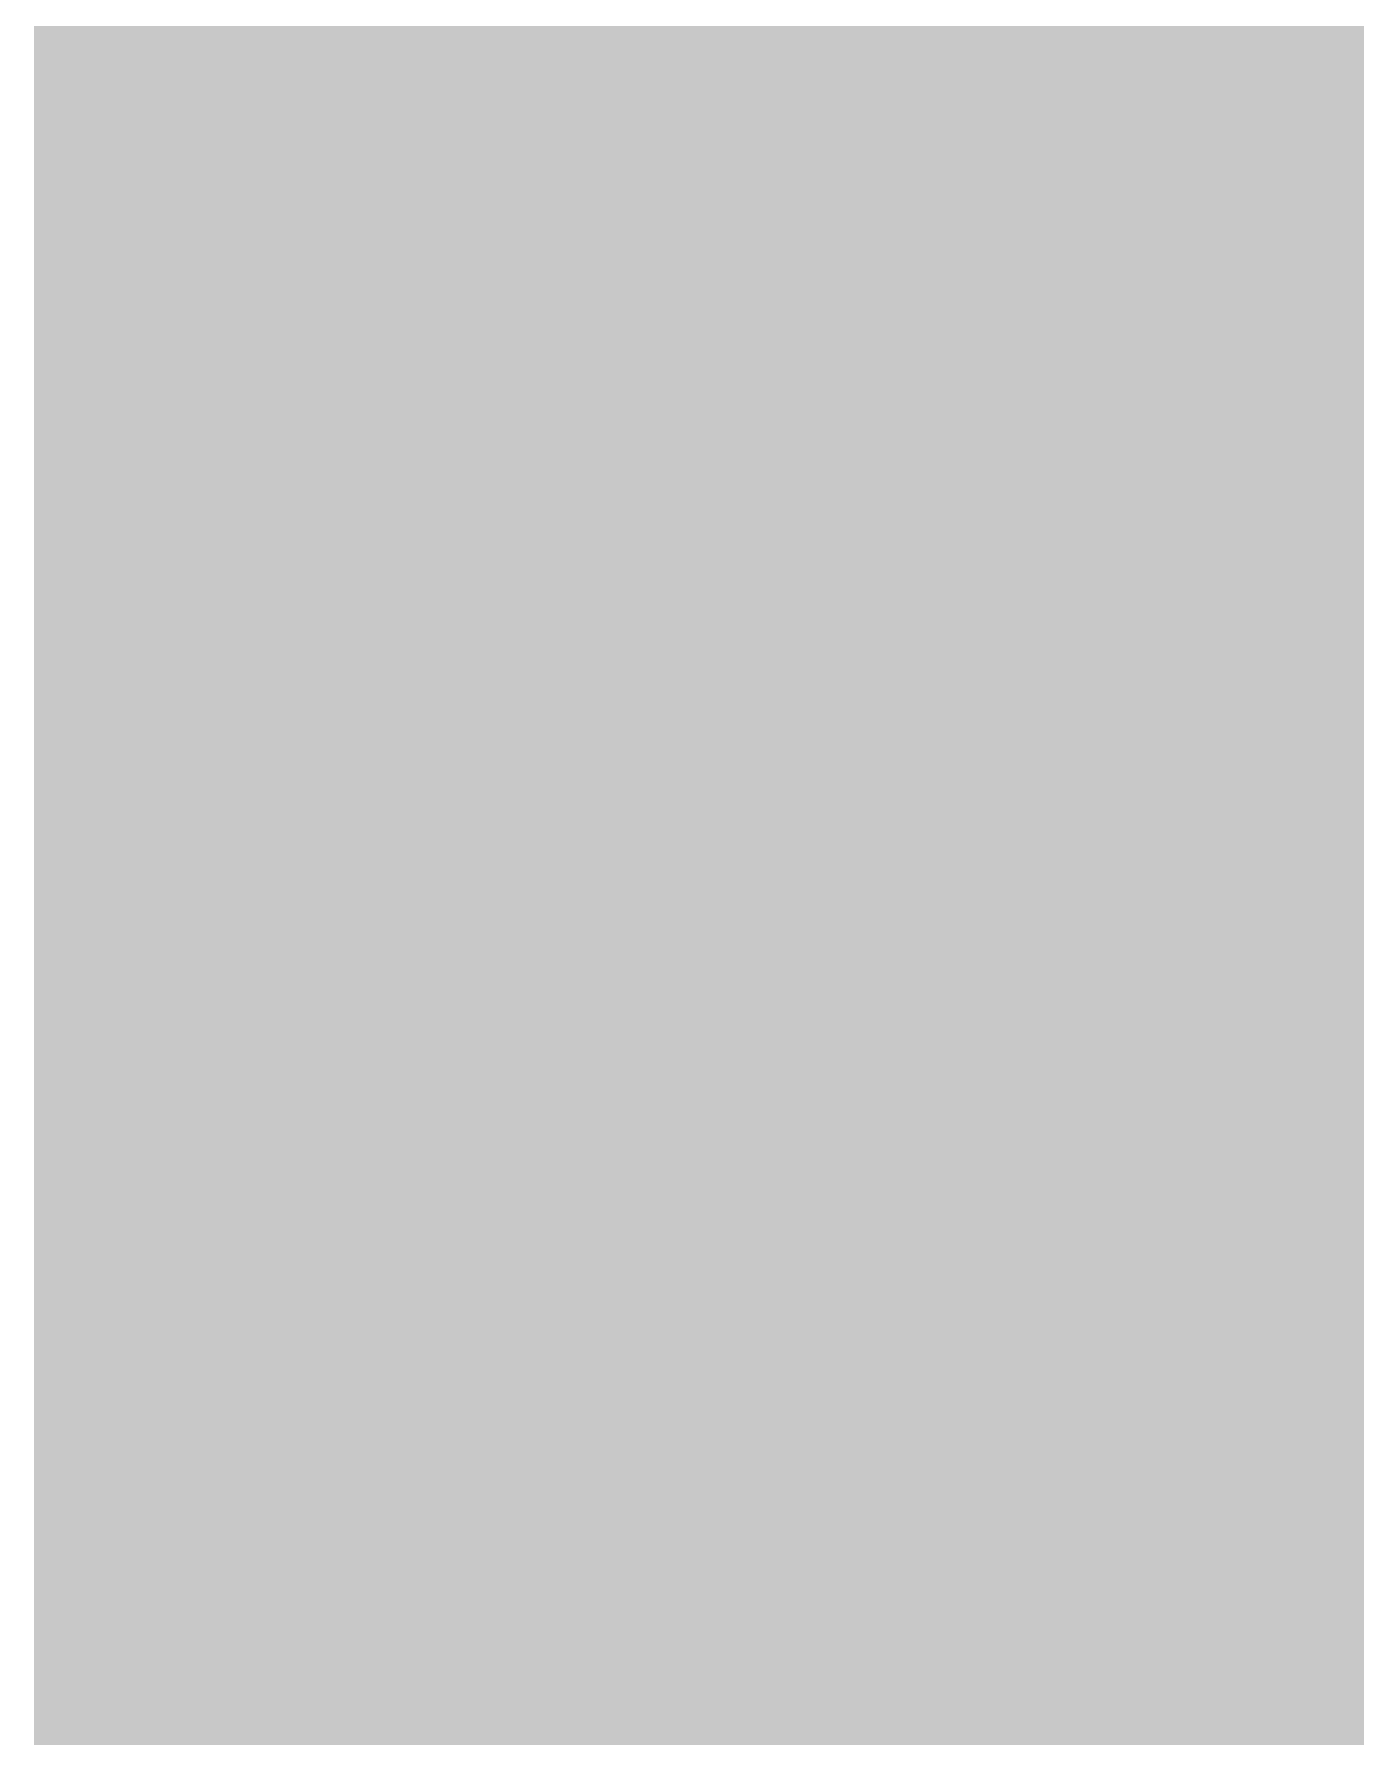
# Model space of a CAD drawing. Extents: x -0.1 to 65.1, y -1.2 to 30.1.
# Drawn here: x 28.1199 to 28.4126, y 6.0084 to 6.3856 of the extents above; entities that cross this region are included whole.
import ezdxf

# ---------------------------------------------------------------- set-up
doc = ezdxf.new("R2010")
doc.units = 0
doc.header["$MEASUREMENT"] = 0
doc.layers.get('0').update_dxf_attribs({"linetype": 'CONTINUOUS'})
doc.layers.add('2D_LINE_126', color=7, linetype='CONTINUOUS')

# ---------------------------------------------------------------- blocks, each defined once
blk = doc.blocks.new('SMOOTH_0$0254')
at = {"const_width": 0.0127}
blk.add_lwpolyline([(-0.00635, 0, 1), (0.00635, 0, 1)], format="xyb", close=True, dxfattribs=at)
blk = doc.blocks.new('DRAWING_63')
at = {"layer": '2D_LINE_126', "const_width": 0.0254}
for points in [[(-2.16027, -1.09728), (-2.16027, -1.10871), (-2.16027, -1.12014), (-2.16027, -1.13157), (-2.16027, -1.143), (-2.16027, -1.15443), (-2.16027, -1.16586), (-2.16027, -1.17729), (-2.16027, -1.18872), (-2.16027, -1.20015), (-2.16027, -1.21158), (-2.16027, -1.22301), (-2.16027, -1.23444), (-2.16027, -1.24587), (-2.16027, -1.2573), (-2.16027, -1.26873), (-2.16027, -1.28016), (-2.16027, -1.29159), (-2.16027, -1.30302), (-2.16027, -1.31445), (-2.16027, -1.32588), (-2.16027, -1.33731), (-2.16027, -1.34874), (-2.16027, -1.36017), (-2.16027, -1.3716), (-2.16027, -1.38303), (-2.16027, -1.39446), (-2.16027, -1.40589), (-2.16027, -1.41732), (-2.16027, -1.42875), (-2.16027, -1.44018), (-2.16027, -1.45161), (-2.16027, -1.46304), (-2.16027, -1.47447), (-2.16027, -1.4859), (-2.16027, -1.49733), (-2.16027, -1.50876)], [(-2.04597, -1.09728), (-2.04597, -1.10871), (-2.04597, -1.12014), (-2.04597, -1.13157), (-2.04597, -1.143), (-2.04597, -1.15443), (-2.04597, -1.16586), (-2.04597, -1.17729), (-2.04597, -1.18872), (-2.04597, -1.20015), (-2.04597, -1.21158), (-2.04597, -1.22301), (-2.04597, -1.23444), (-2.04597, -1.24587), (-2.04597, -1.2573), (-2.04597, -1.26873), (-2.04597, -1.28016), (-2.04597, -1.29159), (-2.04597, -1.30302), (-2.04597, -1.31445), (-2.04597, -1.32588), (-2.04597, -1.33731), (-2.04597, -1.34874), (-2.04597, -1.36017), (-2.04597, -1.3716), (-2.04597, -1.38303), (-2.04597, -1.39446), (-2.04597, -1.40589), (-2.04597, -1.41732), (-2.04597, -1.42875), (-2.04597, -1.44018), (-2.04597, -1.45161), (-2.04597, -1.46304), (-2.04597, -1.47447), (-2.04597, -1.4859), (-2.04597, -1.49733), (-2.04597, -1.50876)], [(-2.21742, -1.10871), (-2.20599, -1.10871), (-2.19456, -1.10871), (-2.19456, -1.09728)], [(-2.21742, -1.12014), (-2.20599, -1.12014), (-2.19456, -1.12014), (-2.19456, -1.10871), (-2.18313, -1.10871), (-2.1717, -1.10871), (-2.1717, -1.09728)], [(-2.21742, -1.13157), (-2.20599, -1.13157), (-2.19456, -1.13157), (-2.19456, -1.12014), (-2.18313, -1.12014), (-2.1717, -1.12014), (-2.1717, -1.10871), (-2.16027, -1.10871), (-2.14884, -1.10871), (-2.13741, -1.10871), (-2.12598, -1.10871), (-2.11455, -1.10871), (-2.10312, -1.10871), (-2.09169, -1.10871), (-2.08026, -1.10871), (-2.06883, -1.10871), (-2.0574, -1.10871), (-2.04597, -1.10871), (-2.03454, -1.10871), (-2.02311, -1.10871), (-2.02311, -1.09728)], [(-2.21742, -1.143), (-2.20599, -1.143), (-2.19456, -1.143), (-2.19456, -1.13157), (-2.18313, -1.13157), (-2.1717, -1.13157), (-2.1717, -1.12014), (-2.16027, -1.12014), (-2.14884, -1.12014), (-2.13741, -1.12014), (-2.12598, -1.12014), (-2.11455, -1.12014), (-2.10312, -1.12014), (-2.09169, -1.12014), (-2.08026, -1.12014), (-2.06883, -1.12014), (-2.0574, -1.12014), (-2.04597, -1.12014), (-2.03454, -1.12014), (-2.02311, -1.12014), (-2.02311, -1.10871), (-2.01168, -1.10871), (-2.01168, -1.09728)], [(-2.21742, -1.15443), (-2.20599, -1.15443), (-2.19456, -1.15443), (-2.19456, -1.143), (-2.18313, -1.143), (-2.1717, -1.143), (-2.1717, -1.13157), (-2.16027, -1.13157), (-2.14884, -1.13157), (-2.13741, -1.13157), (-2.12598, -1.13157), (-2.11455, -1.13157), (-2.10312, -1.13157), (-2.09169, -1.13157), (-2.08026, -1.13157), (-2.06883, -1.13157), (-2.0574, -1.13157), (-2.04597, -1.13157), (-2.03454, -1.13157), (-2.02311, -1.13157), (-2.02311, -1.12014), (-2.01168, -1.12014), (-2.01168, -1.10871), (-2.00025, -1.10871), (-1.98882, -1.10871), (-1.98882, -1.09728)], [(-2.21742, -1.16586), (-2.20599, -1.16586), (-2.19456, -1.16586), (-2.19456, -1.15443), (-2.18313, -1.15443), (-2.1717, -1.15443), (-2.1717, -1.143), (-2.16027, -1.143), (-2.14884, -1.143), (-2.13741, -1.143), (-2.12598, -1.143), (-2.11455, -1.143), (-2.10312, -1.143), (-2.09169, -1.143), (-2.08026, -1.143), (-2.06883, -1.143), (-2.0574, -1.143), (-2.04597, -1.143), (-2.03454, -1.143), (-2.02311, -1.143), (-2.02311, -1.13157), (-2.01168, -1.13157), (-2.01168, -1.12014), (-2.00025, -1.12014), (-1.98882, -1.12014), (-1.98882, -1.10871), (-1.97739, -1.10871), (-1.96596, -1.10871), (-1.96596, -1.09728)], [(-2.21742, -1.17729), (-2.20599, -1.17729), (-2.19456, -1.17729), (-2.19456, -1.16586), (-2.18313, -1.16586), (-2.1717, -1.16586), (-2.1717, -1.15443), (-2.16027, -1.15443), (-2.14884, -1.15443), (-2.13741, -1.15443), (-2.12598, -1.15443), (-2.11455, -1.15443), (-2.10312, -1.15443), (-2.09169, -1.15443), (-2.08026, -1.15443), (-2.06883, -1.15443), (-2.0574, -1.15443), (-2.04597, -1.15443), (-2.03454, -1.15443), (-2.02311, -1.15443), (-2.02311, -1.143), (-2.01168, -1.143), (-2.01168, -1.13157), (-2.00025, -1.13157), (-1.98882, -1.13157), (-1.98882, -1.12014), (-1.97739, -1.12014), (-1.96596, -1.12014), (-1.96596, -1.10871), (-1.95453, -1.10871), (-1.9431, -1.10871), (-1.93167, -1.10871), (-1.93167, -1.09728)], [(-2.21742, -1.20015), (-2.20599, -1.20015), (-2.19456, -1.20015), (-2.19456, -1.18872), (-2.18313, -1.18872), (-2.1717, -1.18872), (-2.1717, -1.17729), (-2.16027, -1.17729), (-2.14884, -1.17729), (-2.13741, -1.17729), (-2.12598, -1.17729), (-2.11455, -1.17729), (-2.10312, -1.17729), (-2.09169, -1.17729), (-2.08026, -1.17729), (-2.06883, -1.17729), (-2.0574, -1.17729), (-2.04597, -1.17729), (-2.03454, -1.17729), (-2.02311, -1.17729), (-2.02311, -1.16586), (-2.01168, -1.16586), (-2.01168, -1.15443), (-2.00025, -1.15443), (-1.98882, -1.15443), (-1.98882, -1.143), (-1.97739, -1.143), (-1.96596, -1.143), (-1.96596, -1.13157), (-1.95453, -1.13157), (-1.9431, -1.13157), (-1.93167, -1.13157), (-1.93167, -1.12014), (-1.92024, -1.12014)], [(-2.21742, -1.23444), (-2.20599, -1.23444), (-2.19456, -1.23444), (-2.19456, -1.22301), (-2.18313, -1.22301), (-2.1717, -1.22301), (-2.1717, -1.21158), (-2.16027, -1.21158), (-2.14884, -1.21158), (-2.13741, -1.21158), (-2.12598, -1.21158), (-2.11455, -1.21158), (-2.10312, -1.21158), (-2.09169, -1.21158), (-2.08026, -1.21158), (-2.06883, -1.21158), (-2.0574, -1.21158), (-2.04597, -1.21158), (-2.03454, -1.21158), (-2.02311, -1.21158), (-2.02311, -1.20015), (-2.01168, -1.20015), (-2.01168, -1.18872), (-2.00025, -1.18872), (-1.98882, -1.18872), (-1.98882, -1.17729), (-1.97739, -1.17729), (-1.96596, -1.17729), (-1.96596, -1.16586), (-1.95453, -1.16586), (-1.9431, -1.16586), (-1.93167, -1.16586), (-1.93167, -1.15443), (-1.92024, -1.15443)], [(-2.14884, -1.50876), (-2.14884, -1.49733), (-2.14884, -1.4859), (-2.14884, -1.47447), (-2.14884, -1.46304), (-2.14884, -1.45161), (-2.14884, -1.44018), (-2.14884, -1.42875), (-2.14884, -1.41732), (-2.14884, -1.40589), (-2.14884, -1.39446), (-2.14884, -1.38303), (-2.14884, -1.3716), (-2.14884, -1.36017), (-2.14884, -1.34874), (-2.14884, -1.33731), (-2.14884, -1.32588), (-2.14884, -1.31445), (-2.14884, -1.30302), (-2.14884, -1.29159), (-2.14884, -1.28016), (-2.14884, -1.26873), (-2.14884, -1.2573), (-2.14884, -1.24587), (-2.14884, -1.23444), (-2.14884, -1.22301), (-2.14884, -1.21158), (-2.14884, -1.20015), (-2.14884, -1.18872), (-2.14884, -1.17729), (-2.14884, -1.16586), (-2.14884, -1.15443), (-2.14884, -1.143), (-2.14884, -1.13157), (-2.14884, -1.12014), (-2.14884, -1.10871), (-2.14884, -1.09728)], [(-2.12598, -1.09728), (-2.12598, -1.10871), (-2.12598, -1.12014), (-2.12598, -1.13157), (-2.12598, -1.143), (-2.12598, -1.15443), (-2.12598, -1.16586), (-2.12598, -1.17729), (-2.12598, -1.18872), (-2.12598, -1.20015), (-2.12598, -1.21158), (-2.12598, -1.22301), (-2.12598, -1.23444), (-2.12598, -1.24587), (-2.12598, -1.2573), (-2.12598, -1.26873), (-2.12598, -1.28016), (-2.12598, -1.29159), (-2.12598, -1.30302), (-2.12598, -1.31445), (-2.12598, -1.32588), (-2.12598, -1.33731), (-2.12598, -1.34874), (-2.12598, -1.36017), (-2.12598, -1.3716), (-2.12598, -1.38303), (-2.12598, -1.39446), (-2.12598, -1.40589), (-2.12598, -1.41732), (-2.12598, -1.42875), (-2.12598, -1.44018), (-2.12598, -1.45161), (-2.12598, -1.46304), (-2.12598, -1.47447), (-2.12598, -1.4859), (-2.12598, -1.49733), (-2.12598, -1.50876)], [(-2.13741, -1.50876), (-2.13741, -1.49733), (-2.13741, -1.4859), (-2.13741, -1.47447), (-2.13741, -1.46304), (-2.13741, -1.45161), (-2.13741, -1.44018), (-2.13741, -1.42875), (-2.13741, -1.41732), (-2.13741, -1.40589), (-2.13741, -1.39446), (-2.13741, -1.38303), (-2.13741, -1.3716), (-2.13741, -1.36017), (-2.13741, -1.34874), (-2.13741, -1.33731), (-2.13741, -1.32588), (-2.13741, -1.31445), (-2.13741, -1.30302), (-2.13741, -1.29159), (-2.13741, -1.28016), (-2.13741, -1.26873), (-2.13741, -1.2573), (-2.13741, -1.24587), (-2.13741, -1.23444), (-2.13741, -1.22301), (-2.13741, -1.21158), (-2.13741, -1.20015), (-2.13741, -1.18872), (-2.13741, -1.17729), (-2.13741, -1.16586), (-2.13741, -1.15443), (-2.13741, -1.143), (-2.13741, -1.13157), (-2.13741, -1.12014), (-2.13741, -1.10871), (-2.13741, -1.09728)], [(-1.95453, -1.50876), (-1.95453, -1.49733), (-1.95453, -1.4859), (-1.95453, -1.47447), (-1.95453, -1.46304), (-1.95453, -1.45161), (-1.95453, -1.44018), (-1.95453, -1.42875), (-1.95453, -1.41732), (-1.95453, -1.40589), (-1.95453, -1.39446), (-1.95453, -1.38303), (-1.95453, -1.3716), (-1.95453, -1.36017), (-1.95453, -1.34874), (-1.95453, -1.33731), (-1.95453, -1.32588), (-1.95453, -1.31445), (-1.95453, -1.30302), (-1.95453, -1.29159), (-1.95453, -1.28016), (-1.95453, -1.26873), (-1.95453, -1.2573), (-1.95453, -1.24587), (-1.95453, -1.23444), (-1.95453, -1.22301), (-1.95453, -1.21158), (-1.95453, -1.20015), (-1.95453, -1.18872), (-1.95453, -1.17729), (-1.95453, -1.16586), (-1.95453, -1.15443), (-1.95453, -1.143), (-1.95453, -1.13157), (-1.95453, -1.12014), (-1.95453, -1.10871), (-1.95453, -1.09728)], [(-1.9431, -1.50876), (-1.9431, -1.49733), (-1.9431, -1.4859), (-1.9431, -1.47447), (-1.9431, -1.46304), (-1.9431, -1.45161), (-1.9431, -1.44018), (-1.9431, -1.42875), (-1.9431, -1.41732), (-1.9431, -1.40589), (-1.9431, -1.39446), (-1.9431, -1.38303), (-1.9431, -1.3716), (-1.9431, -1.36017), (-1.9431, -1.34874), (-1.9431, -1.33731), (-1.9431, -1.32588), (-1.9431, -1.31445), (-1.9431, -1.30302), (-1.9431, -1.29159), (-1.9431, -1.28016), (-1.9431, -1.26873), (-1.9431, -1.2573), (-1.9431, -1.24587), (-1.9431, -1.23444), (-1.9431, -1.22301), (-1.9431, -1.21158), (-1.9431, -1.20015), (-1.9431, -1.18872), (-1.9431, -1.17729), (-1.9431, -1.16586), (-1.9431, -1.15443), (-1.9431, -1.143), (-1.9431, -1.13157), (-1.9431, -1.12014), (-1.9431, -1.10871), (-1.9431, -1.09728)], [(-2.10312, -1.09728), (-2.10312, -1.10871), (-2.10312, -1.12014), (-2.10312, -1.13157), (-2.10312, -1.143), (-2.10312, -1.15443), (-2.10312, -1.16586), (-2.10312, -1.17729), (-2.10312, -1.18872), (-2.10312, -1.20015), (-2.10312, -1.21158), (-2.10312, -1.22301), (-2.10312, -1.23444), (-2.10312, -1.24587), (-2.10312, -1.2573), (-2.10312, -1.26873), (-2.10312, -1.28016), (-2.10312, -1.29159), (-2.10312, -1.30302), (-2.10312, -1.31445), (-2.10312, -1.32588), (-2.10312, -1.33731), (-2.10312, -1.34874), (-2.10312, -1.36017), (-2.10312, -1.3716), (-2.10312, -1.38303), (-2.10312, -1.39446), (-2.10312, -1.40589), (-2.10312, -1.41732), (-2.10312, -1.42875), (-2.10312, -1.44018), (-2.10312, -1.45161), (-2.10312, -1.46304), (-2.10312, -1.47447), (-2.10312, -1.4859), (-2.10312, -1.49733), (-2.10312, -1.50876)], [(-2.11455, -1.50876), (-2.11455, -1.49733), (-2.11455, -1.4859), (-2.11455, -1.47447), (-2.11455, -1.46304), (-2.11455, -1.45161), (-2.11455, -1.44018), (-2.11455, -1.42875), (-2.11455, -1.41732), (-2.11455, -1.40589), (-2.11455, -1.39446), (-2.11455, -1.38303), (-2.11455, -1.3716), (-2.11455, -1.36017), (-2.11455, -1.34874), (-2.11455, -1.33731), (-2.11455, -1.32588), (-2.11455, -1.31445), (-2.11455, -1.30302), (-2.11455, -1.29159), (-2.11455, -1.28016), (-2.11455, -1.26873), (-2.11455, -1.2573), (-2.11455, -1.24587), (-2.11455, -1.23444), (-2.11455, -1.22301), (-2.11455, -1.21158), (-2.11455, -1.20015), (-2.11455, -1.18872), (-2.11455, -1.17729), (-2.11455, -1.16586), (-2.11455, -1.15443), (-2.11455, -1.143), (-2.11455, -1.13157), (-2.11455, -1.12014), (-2.11455, -1.10871), (-2.11455, -1.09728)], [(-1.97739, -1.50876), (-1.97739, -1.49733), (-1.97739, -1.4859), (-1.97739, -1.47447), (-1.97739, -1.46304), (-1.97739, -1.45161), (-1.97739, -1.44018), (-1.97739, -1.42875), (-1.97739, -1.41732), (-1.97739, -1.40589), (-1.97739, -1.39446), (-1.97739, -1.38303), (-1.97739, -1.3716), (-1.97739, -1.36017), (-1.97739, -1.34874), (-1.97739, -1.33731), (-1.97739, -1.32588), (-1.97739, -1.31445), (-1.97739, -1.30302), (-1.97739, -1.29159), (-1.97739, -1.28016), (-1.97739, -1.26873), (-1.97739, -1.2573), (-1.97739, -1.24587), (-1.97739, -1.23444), (-1.97739, -1.22301), (-1.97739, -1.21158), (-1.97739, -1.20015), (-1.97739, -1.18872), (-1.97739, -1.17729), (-1.97739, -1.16586), (-1.97739, -1.15443), (-1.97739, -1.143), (-1.97739, -1.13157), (-1.97739, -1.12014), (-1.97739, -1.10871), (-1.97739, -1.09728)], [(-2.00025, -1.50876), (-2.00025, -1.49733), (-2.00025, -1.4859), (-2.00025, -1.47447), (-2.00025, -1.46304), (-2.00025, -1.45161), (-2.00025, -1.44018), (-2.00025, -1.42875), (-2.00025, -1.41732), (-2.00025, -1.40589), (-2.00025, -1.39446), (-2.00025, -1.38303), (-2.00025, -1.3716), (-2.00025, -1.36017), (-2.00025, -1.34874), (-2.00025, -1.33731), (-2.00025, -1.32588), (-2.00025, -1.31445), (-2.00025, -1.30302), (-2.00025, -1.29159), (-2.00025, -1.28016), (-2.00025, -1.26873), (-2.00025, -1.2573), (-2.00025, -1.24587), (-2.00025, -1.23444), (-2.00025, -1.22301), (-2.00025, -1.21158), (-2.00025, -1.20015), (-2.00025, -1.18872), (-2.00025, -1.17729), (-2.00025, -1.16586), (-2.00025, -1.15443), (-2.00025, -1.143), (-2.00025, -1.13157), (-2.00025, -1.12014), (-2.00025, -1.10871), (-2.00025, -1.09728)], [(-2.09169, -1.50876), (-2.09169, -1.49733), (-2.09169, -1.4859), (-2.09169, -1.47447), (-2.09169, -1.46304), (-2.09169, -1.45161), (-2.09169, -1.44018), (-2.09169, -1.42875), (-2.09169, -1.41732), (-2.09169, -1.40589), (-2.09169, -1.39446), (-2.09169, -1.38303), (-2.09169, -1.3716), (-2.09169, -1.36017), (-2.09169, -1.34874), (-2.09169, -1.33731), (-2.09169, -1.32588), (-2.09169, -1.31445), (-2.09169, -1.30302), (-2.09169, -1.29159), (-2.09169, -1.28016), (-2.09169, -1.26873), (-2.09169, -1.2573), (-2.09169, -1.24587), (-2.09169, -1.23444), (-2.09169, -1.22301), (-2.09169, -1.21158), (-2.09169, -1.20015), (-2.09169, -1.18872), (-2.09169, -1.17729), (-2.09169, -1.16586), (-2.09169, -1.15443), (-2.09169, -1.143), (-2.09169, -1.13157), (-2.09169, -1.12014), (-2.09169, -1.10871), (-2.09169, -1.09728)], [(-2.08026, -1.50876), (-2.08026, -1.49733), (-2.08026, -1.4859), (-2.08026, -1.47447), (-2.08026, -1.46304), (-2.08026, -1.45161), (-2.08026, -1.44018), (-2.08026, -1.42875), (-2.08026, -1.41732), (-2.08026, -1.40589), (-2.08026, -1.39446), (-2.08026, -1.38303), (-2.08026, -1.3716), (-2.08026, -1.36017), (-2.08026, -1.34874), (-2.08026, -1.33731), (-2.08026, -1.32588), (-2.08026, -1.31445), (-2.08026, -1.30302), (-2.08026, -1.29159), (-2.08026, -1.28016), (-2.08026, -1.26873), (-2.08026, -1.2573), (-2.08026, -1.24587), (-2.08026, -1.23444), (-2.08026, -1.22301), (-2.08026, -1.21158), (-2.08026, -1.20015), (-2.08026, -1.18872), (-2.08026, -1.17729), (-2.08026, -1.16586), (-2.08026, -1.15443), (-2.08026, -1.143), (-2.08026, -1.13157), (-2.08026, -1.12014), (-2.08026, -1.10871), (-2.08026, -1.09728)], [(-2.06883, -1.50876), (-2.06883, -1.49733), (-2.06883, -1.4859), (-2.06883, -1.47447), (-2.06883, -1.46304), (-2.06883, -1.45161), (-2.06883, -1.44018), (-2.06883, -1.42875), (-2.06883, -1.41732), (-2.06883, -1.40589), (-2.06883, -1.39446), (-2.06883, -1.38303), (-2.06883, -1.3716), (-2.06883, -1.36017), (-2.06883, -1.34874), (-2.06883, -1.33731), (-2.06883, -1.32588), (-2.06883, -1.31445), (-2.06883, -1.30302), (-2.06883, -1.29159), (-2.06883, -1.28016), (-2.06883, -1.26873), (-2.06883, -1.2573), (-2.06883, -1.24587), (-2.06883, -1.23444), (-2.06883, -1.22301), (-2.06883, -1.21158), (-2.06883, -1.20015), (-2.06883, -1.18872), (-2.06883, -1.17729), (-2.06883, -1.16586), (-2.06883, -1.15443), (-2.06883, -1.143), (-2.06883, -1.13157), (-2.06883, -1.12014), (-2.06883, -1.10871), (-2.06883, -1.09728)], [(-2.0574, -1.50876), (-2.0574, -1.49733), (-2.0574, -1.4859), (-2.0574, -1.47447), (-2.0574, -1.46304), (-2.0574, -1.45161), (-2.0574, -1.44018), (-2.0574, -1.42875), (-2.0574, -1.41732), (-2.0574, -1.40589), (-2.0574, -1.39446), (-2.0574, -1.38303), (-2.0574, -1.3716), (-2.0574, -1.36017), (-2.0574, -1.34874), (-2.0574, -1.33731), (-2.0574, -1.32588), (-2.0574, -1.31445), (-2.0574, -1.30302), (-2.0574, -1.29159), (-2.0574, -1.28016), (-2.0574, -1.26873), (-2.0574, -1.2573), (-2.0574, -1.24587), (-2.0574, -1.23444), (-2.0574, -1.22301), (-2.0574, -1.21158), (-2.0574, -1.20015), (-2.0574, -1.18872), (-2.0574, -1.17729), (-2.0574, -1.16586), (-2.0574, -1.15443), (-2.0574, -1.143), (-2.0574, -1.13157), (-2.0574, -1.12014), (-2.0574, -1.10871), (-2.0574, -1.09728)], [(-2.03454, -1.50876), (-2.03454, -1.49733), (-2.03454, -1.4859), (-2.03454, -1.47447), (-2.03454, -1.46304), (-2.03454, -1.45161), (-2.03454, -1.44018), (-2.03454, -1.42875), (-2.03454, -1.41732), (-2.03454, -1.40589), (-2.03454, -1.39446), (-2.03454, -1.38303), (-2.03454, -1.3716), (-2.03454, -1.36017), (-2.03454, -1.34874), (-2.03454, -1.33731), (-2.03454, -1.32588), (-2.03454, -1.31445), (-2.03454, -1.30302), (-2.03454, -1.29159), (-2.03454, -1.28016), (-2.03454, -1.26873), (-2.03454, -1.2573), (-2.03454, -1.24587), (-2.03454, -1.23444), (-2.03454, -1.22301), (-2.03454, -1.21158), (-2.03454, -1.20015), (-2.03454, -1.18872), (-2.03454, -1.17729), (-2.03454, -1.16586), (-2.03454, -1.15443), (-2.03454, -1.143), (-2.03454, -1.13157), (-2.03454, -1.12014), (-2.03454, -1.10871), (-2.03454, -1.09728)], [(-2.18313, -1.09728), (-2.18313, -1.10871), (-2.18313, -1.12014), (-2.18313, -1.13157), (-2.18313, -1.143), (-2.18313, -1.15443), (-2.18313, -1.16586), (-2.18313, -1.17729), (-2.18313, -1.18872), (-2.18313, -1.20015), (-2.18313, -1.21158), (-2.18313, -1.22301), (-2.18313, -1.23444), (-2.18313, -1.24587), (-2.18313, -1.2573), (-2.18313, -1.26873), (-2.18313, -1.28016), (-2.18313, -1.29159), (-2.18313, -1.30302), (-2.18313, -1.31445), (-2.18313, -1.32588), (-2.18313, -1.33731), (-2.18313, -1.34874), (-2.18313, -1.36017), (-2.18313, -1.3716), (-2.18313, -1.38303), (-2.18313, -1.39446), (-2.18313, -1.40589), (-2.18313, -1.41732), (-2.18313, -1.42875), (-2.18313, -1.44018), (-2.18313, -1.45161), (-2.18313, -1.46304), (-2.18313, -1.47447), (-2.18313, -1.4859), (-2.18313, -1.49733), (-2.18313, -1.50876)], [(-2.20599, -1.09728), (-2.20599, -1.10871), (-2.20599, -1.12014), (-2.20599, -1.13157), (-2.20599, -1.143), (-2.20599, -1.15443), (-2.20599, -1.16586), (-2.20599, -1.17729), (-2.20599, -1.18872), (-2.20599, -1.20015), (-2.20599, -1.21158), (-2.20599, -1.22301), (-2.20599, -1.23444), (-2.20599, -1.24587), (-2.20599, -1.2573), (-2.20599, -1.26873), (-2.20599, -1.28016), (-2.20599, -1.29159), (-2.20599, -1.30302), (-2.20599, -1.31445), (-2.20599, -1.32588), (-2.20599, -1.33731), (-2.20599, -1.34874), (-2.20599, -1.36017), (-2.20599, -1.3716), (-2.20599, -1.38303), (-2.20599, -1.39446), (-2.20599, -1.40589), (-2.20599, -1.41732), (-2.20599, -1.42875), (-2.20599, -1.44018), (-2.20599, -1.45161), (-2.20599, -1.46304), (-2.20599, -1.47447), (-2.20599, -1.4859), (-2.20599, -1.49733), (-2.20599, -1.50876)], [(-2.21742, -1.50876), (-2.21742, -1.49733), (-2.21742, -1.4859), (-2.21742, -1.47447), (-2.21742, -1.46304), (-2.21742, -1.45161), (-2.21742, -1.44018), (-2.21742, -1.42875), (-2.21742, -1.41732), (-2.21742, -1.40589), (-2.21742, -1.39446), (-2.21742, -1.38303), (-2.21742, -1.3716), (-2.21742, -1.36017), (-2.21742, -1.34874), (-2.21742, -1.33731), (-2.21742, -1.32588), (-2.21742, -1.31445), (-2.21742, -1.30302), (-2.21742, -1.29159), (-2.21742, -1.28016), (-2.21742, -1.26873), (-2.21742, -1.2573), (-2.21742, -1.24587), (-2.21742, -1.23444), (-2.21742, -1.22301), (-2.21742, -1.21158), (-2.21742, -1.20015), (-2.21742, -1.18872), (-2.21742, -1.17729), (-2.21742, -1.16586), (-2.21742, -1.15443), (-2.21742, -1.143), (-2.21742, -1.13157), (-2.21742, -1.12014), (-2.21742, -1.10871), (-2.21742, -1.09728)], [(-2.21742, -1.18872), (-2.20599, -1.18872), (-2.19456, -1.18872), (-2.19456, -1.17729), (-2.18313, -1.17729), (-2.1717, -1.17729), (-2.1717, -1.16586), (-2.16027, -1.16586), (-2.14884, -1.16586), (-2.13741, -1.16586), (-2.12598, -1.16586), (-2.11455, -1.16586), (-2.10312, -1.16586), (-2.09169, -1.16586), (-2.08026, -1.16586), (-2.06883, -1.16586), (-2.0574, -1.16586), (-2.04597, -1.16586), (-2.03454, -1.16586), (-2.02311, -1.16586), (-2.02311, -1.15443), (-2.01168, -1.15443), (-2.01168, -1.143), (-2.00025, -1.143), (-1.98882, -1.143), (-1.98882, -1.13157), (-1.97739, -1.13157), (-1.96596, -1.13157), (-1.96596, -1.12014), (-1.95453, -1.12014), (-1.9431, -1.12014), (-1.93167, -1.12014), (-1.93167, -1.10871), (-1.92024, -1.10871)], [(-2.21742, -1.21158), (-2.20599, -1.21158), (-2.19456, -1.21158), (-2.19456, -1.20015), (-2.18313, -1.20015), (-2.1717, -1.20015), (-2.1717, -1.18872), (-2.16027, -1.18872), (-2.14884, -1.18872), (-2.13741, -1.18872), (-2.12598, -1.18872), (-2.11455, -1.18872), (-2.10312, -1.18872), (-2.09169, -1.18872), (-2.08026, -1.18872), (-2.06883, -1.18872), (-2.0574, -1.18872), (-2.04597, -1.18872), (-2.03454, -1.18872), (-2.02311, -1.18872), (-2.02311, -1.17729), (-2.01168, -1.17729), (-2.01168, -1.16586), (-2.00025, -1.16586), (-1.98882, -1.16586), (-1.98882, -1.15443), (-1.97739, -1.15443), (-1.96596, -1.15443), (-1.96596, -1.143), (-1.95453, -1.143), (-1.9431, -1.143), (-1.93167, -1.143), (-1.93167, -1.13157), (-1.92024, -1.13157)], [(-2.21742, -1.22301), (-2.20599, -1.22301), (-2.19456, -1.22301), (-2.19456, -1.21158), (-2.18313, -1.21158), (-2.1717, -1.21158), (-2.1717, -1.20015), (-2.16027, -1.20015), (-2.14884, -1.20015), (-2.13741, -1.20015), (-2.12598, -1.20015), (-2.11455, -1.20015), (-2.10312, -1.20015), (-2.09169, -1.20015), (-2.08026, -1.20015), (-2.06883, -1.20015), (-2.0574, -1.20015), (-2.04597, -1.20015), (-2.03454, -1.20015), (-2.02311, -1.20015), (-2.02311, -1.18872), (-2.01168, -1.18872), (-2.01168, -1.17729), (-2.00025, -1.17729), (-1.98882, -1.17729), (-1.98882, -1.16586), (-1.97739, -1.16586), (-1.96596, -1.16586), (-1.96596, -1.15443), (-1.95453, -1.15443), (-1.9431, -1.15443), (-1.93167, -1.15443), (-1.93167, -1.143), (-1.92024, -1.143)], [(-2.21742, -1.24587), (-2.20599, -1.24587), (-2.19456, -1.24587), (-2.19456, -1.23444), (-2.18313, -1.23444), (-2.1717, -1.23444), (-2.1717, -1.22301), (-2.16027, -1.22301), (-2.14884, -1.22301), (-2.13741, -1.22301), (-2.12598, -1.22301), (-2.11455, -1.22301), (-2.10312, -1.22301), (-2.09169, -1.22301), (-2.08026, -1.22301), (-2.06883, -1.22301), (-2.0574, -1.22301), (-2.04597, -1.22301), (-2.03454, -1.22301), (-2.02311, -1.22301), (-2.02311, -1.21158), (-2.01168, -1.21158), (-2.01168, -1.20015), (-2.00025, -1.20015), (-1.98882, -1.20015), (-1.98882, -1.18872), (-1.97739, -1.18872), (-1.96596, -1.18872), (-1.96596, -1.17729), (-1.95453, -1.17729), (-1.9431, -1.17729), (-1.93167, -1.17729), (-1.93167, -1.16586), (-1.92024, -1.16586)], [(-2.21742, -1.2573), (-2.20599, -1.2573), (-2.19456, -1.2573), (-2.19456, -1.24587), (-2.18313, -1.24587), (-2.1717, -1.24587), (-2.1717, -1.23444), (-2.16027, -1.23444), (-2.14884, -1.23444), (-2.13741, -1.23444), (-2.12598, -1.23444), (-2.11455, -1.23444), (-2.10312, -1.23444), (-2.09169, -1.23444), (-2.08026, -1.23444), (-2.06883, -1.23444), (-2.0574, -1.23444), (-2.04597, -1.23444), (-2.03454, -1.23444), (-2.02311, -1.23444), (-2.02311, -1.22301), (-2.01168, -1.22301), (-2.01168, -1.21158), (-2.00025, -1.21158), (-1.98882, -1.21158), (-1.98882, -1.20015), (-1.97739, -1.20015), (-1.96596, -1.20015), (-1.96596, -1.18872), (-1.95453, -1.18872), (-1.9431, -1.18872), (-1.93167, -1.18872), (-1.93167, -1.17729), (-1.92024, -1.17729)], [(-2.21742, -1.26873), (-2.20599, -1.26873), (-2.19456, -1.26873), (-2.19456, -1.2573), (-2.18313, -1.2573), (-2.1717, -1.2573), (-2.1717, -1.24587), (-2.16027, -1.24587), (-2.14884, -1.24587), (-2.13741, -1.24587), (-2.12598, -1.24587), (-2.11455, -1.24587), (-2.10312, -1.24587), (-2.09169, -1.24587), (-2.08026, -1.24587), (-2.06883, -1.24587), (-2.0574, -1.24587), (-2.04597, -1.24587), (-2.03454, -1.24587), (-2.02311, -1.24587), (-2.02311, -1.23444), (-2.01168, -1.23444), (-2.01168, -1.22301), (-2.00025, -1.22301), (-1.98882, -1.22301), (-1.98882, -1.21158), (-1.97739, -1.21158), (-1.96596, -1.21158), (-1.96596, -1.20015), (-1.95453, -1.20015), (-1.9431, -1.20015), (-1.93167, -1.20015), (-1.93167, -1.18872), (-1.92024, -1.18872)], [(-2.21742, -1.28016), (-2.20599, -1.28016), (-2.19456, -1.28016), (-2.19456, -1.26873), (-2.18313, -1.26873), (-2.1717, -1.26873), (-2.1717, -1.2573), (-2.16027, -1.2573), (-2.14884, -1.2573), (-2.13741, -1.2573), (-2.12598, -1.2573), (-2.11455, -1.2573), (-2.10312, -1.2573), (-2.09169, -1.2573), (-2.08026, -1.2573), (-2.06883, -1.2573), (-2.0574, -1.2573), (-2.04597, -1.2573), (-2.03454, -1.2573), (-2.02311, -1.2573), (-2.02311, -1.24587), (-2.01168, -1.24587), (-2.01168, -1.23444), (-2.00025, -1.23444), (-1.98882, -1.23444), (-1.98882, -1.22301), (-1.97739, -1.22301), (-1.96596, -1.22301), (-1.96596, -1.21158), (-1.95453, -1.21158), (-1.9431, -1.21158), (-1.93167, -1.21158), (-1.93167, -1.20015), (-1.92024, -1.20015)], [(-2.21742, -1.29159), (-2.20599, -1.29159), (-2.19456, -1.29159), (-2.19456, -1.28016), (-2.18313, -1.28016), (-2.1717, -1.28016), (-2.1717, -1.26873), (-2.16027, -1.26873), (-2.14884, -1.26873), (-2.13741, -1.26873), (-2.12598, -1.26873), (-2.11455, -1.26873), (-2.10312, -1.26873), (-2.09169, -1.26873), (-2.08026, -1.26873), (-2.06883, -1.26873), (-2.0574, -1.26873), (-2.04597, -1.26873), (-2.03454, -1.26873), (-2.02311, -1.26873), (-2.02311, -1.2573), (-2.01168, -1.2573), (-2.01168, -1.24587), (-2.00025, -1.24587), (-1.98882, -1.24587), (-1.98882, -1.23444), (-1.97739, -1.23444), (-1.96596, -1.23444), (-1.96596, -1.22301), (-1.95453, -1.22301), (-1.9431, -1.22301), (-1.93167, -1.22301), (-1.93167, -1.21158), (-1.92024, -1.21158)], [(-2.21742, -1.30302), (-2.20599, -1.30302), (-2.19456, -1.30302), (-2.19456, -1.29159), (-2.18313, -1.29159), (-2.1717, -1.29159), (-2.1717, -1.28016), (-2.16027, -1.28016), (-2.14884, -1.28016), (-2.13741, -1.28016), (-2.12598, -1.28016), (-2.11455, -1.28016), (-2.10312, -1.28016), (-2.09169, -1.28016), (-2.08026, -1.28016), (-2.06883, -1.28016), (-2.0574, -1.28016), (-2.04597, -1.28016), (-2.03454, -1.28016), (-2.02311, -1.28016), (-2.02311, -1.26873), (-2.01168, -1.26873), (-2.01168, -1.2573), (-2.00025, -1.2573), (-1.98882, -1.2573), (-1.98882, -1.24587), (-1.97739, -1.24587), (-1.96596, -1.24587), (-1.96596, -1.23444), (-1.95453, -1.23444), (-1.9431, -1.23444), (-1.93167, -1.23444), (-1.93167, -1.22301), (-1.92024, -1.22301)], [(-2.21742, -1.31445), (-2.20599, -1.31445), (-2.19456, -1.31445), (-2.19456, -1.30302), (-2.18313, -1.30302), (-2.1717, -1.30302), (-2.1717, -1.29159), (-2.16027, -1.29159), (-2.14884, -1.29159), (-2.13741, -1.29159), (-2.12598, -1.29159), (-2.11455, -1.29159), (-2.10312, -1.29159), (-2.09169, -1.29159), (-2.08026, -1.29159), (-2.06883, -1.29159), (-2.0574, -1.29159), (-2.04597, -1.29159), (-2.03454, -1.29159), (-2.02311, -1.29159), (-2.02311, -1.28016), (-2.01168, -1.28016), (-2.01168, -1.26873), (-2.00025, -1.26873), (-1.98882, -1.26873), (-1.98882, -1.2573), (-1.97739, -1.2573), (-1.96596, -1.2573), (-1.96596, -1.24587), (-1.95453, -1.24587), (-1.9431, -1.24587), (-1.93167, -1.24587), (-1.93167, -1.23444), (-1.92024, -1.23444)], [(-2.21742, -1.32588), (-2.20599, -1.32588), (-2.19456, -1.32588), (-2.19456, -1.31445), (-2.18313, -1.31445), (-2.1717, -1.31445), (-2.1717, -1.30302), (-2.16027, -1.30302), (-2.14884, -1.30302), (-2.13741, -1.30302), (-2.12598, -1.30302), (-2.11455, -1.30302), (-2.10312, -1.30302), (-2.09169, -1.30302), (-2.08026, -1.30302), (-2.06883, -1.30302), (-2.0574, -1.30302), (-2.04597, -1.30302), (-2.03454, -1.30302), (-2.02311, -1.30302), (-2.02311, -1.29159), (-2.01168, -1.29159), (-2.01168, -1.28016), (-2.00025, -1.28016), (-1.98882, -1.28016), (-1.98882, -1.26873), (-1.97739, -1.26873), (-1.96596, -1.26873), (-1.96596, -1.2573), (-1.95453, -1.2573), (-1.9431, -1.2573), (-1.93167, -1.2573), (-1.93167, -1.24587), (-1.92024, -1.24587)], [(-2.21742, -1.33731), (-2.20599, -1.33731), (-2.19456, -1.33731), (-2.19456, -1.32588), (-2.18313, -1.32588), (-2.1717, -1.32588), (-2.1717, -1.31445), (-2.16027, -1.31445), (-2.14884, -1.31445), (-2.13741, -1.31445), (-2.12598, -1.31445), (-2.11455, -1.31445), (-2.10312, -1.31445), (-2.09169, -1.31445), (-2.08026, -1.31445), (-2.06883, -1.31445), (-2.0574, -1.31445), (-2.04597, -1.31445), (-2.03454, -1.31445), (-2.02311, -1.31445), (-2.02311, -1.30302), (-2.01168, -1.30302), (-2.01168, -1.29159), (-2.00025, -1.29159), (-1.98882, -1.29159), (-1.98882, -1.28016), (-1.97739, -1.28016), (-1.96596, -1.28016), (-1.96596, -1.26873), (-1.95453, -1.26873), (-1.9431, -1.26873), (-1.93167, -1.26873), (-1.93167, -1.2573), (-1.92024, -1.2573)], [(-2.21742, -1.34874), (-2.20599, -1.34874), (-2.19456, -1.34874), (-2.19456, -1.33731), (-2.18313, -1.33731), (-2.1717, -1.33731), (-2.1717, -1.32588), (-2.16027, -1.32588), (-2.14884, -1.32588), (-2.13741, -1.32588), (-2.12598, -1.32588), (-2.11455, -1.32588), (-2.10312, -1.32588), (-2.09169, -1.32588), (-2.08026, -1.32588), (-2.06883, -1.32588), (-2.0574, -1.32588), (-2.04597, -1.32588), (-2.03454, -1.32588), (-2.02311, -1.32588), (-2.02311, -1.31445), (-2.01168, -1.31445), (-2.01168, -1.30302), (-2.00025, -1.30302), (-1.98882, -1.30302), (-1.98882, -1.29159), (-1.97739, -1.29159), (-1.96596, -1.29159), (-1.96596, -1.28016), (-1.95453, -1.28016), (-1.9431, -1.28016), (-1.93167, -1.28016), (-1.93167, -1.26873), (-1.92024, -1.26873)], [(-2.21742, -1.36017), (-2.20599, -1.36017), (-2.19456, -1.36017), (-2.19456, -1.34874), (-2.18313, -1.34874), (-2.1717, -1.34874), (-2.1717, -1.33731), (-2.16027, -1.33731), (-2.14884, -1.33731), (-2.13741, -1.33731), (-2.12598, -1.33731), (-2.11455, -1.33731), (-2.10312, -1.33731), (-2.09169, -1.33731), (-2.08026, -1.33731), (-2.06883, -1.33731), (-2.0574, -1.33731), (-2.04597, -1.33731), (-2.03454, -1.33731), (-2.02311, -1.33731), (-2.02311, -1.32588), (-2.01168, -1.32588), (-2.01168, -1.31445), (-2.00025, -1.31445), (-1.98882, -1.31445), (-1.98882, -1.30302), (-1.97739, -1.30302), (-1.96596, -1.30302), (-1.96596, -1.29159), (-1.95453, -1.29159), (-1.9431, -1.29159), (-1.93167, -1.29159), (-1.93167, -1.28016), (-1.92024, -1.28016)], [(-2.21742, -1.3716), (-2.20599, -1.3716), (-2.19456, -1.3716), (-2.19456, -1.36017), (-2.18313, -1.36017), (-2.1717, -1.36017), (-2.1717, -1.34874), (-2.16027, -1.34874), (-2.14884, -1.34874), (-2.13741, -1.34874), (-2.12598, -1.34874), (-2.11455, -1.34874), (-2.10312, -1.34874), (-2.09169, -1.34874), (-2.08026, -1.34874), (-2.06883, -1.34874), (-2.0574, -1.34874), (-2.04597, -1.34874), (-2.03454, -1.34874), (-2.02311, -1.34874), (-2.02311, -1.33731), (-2.01168, -1.33731), (-2.01168, -1.32588), (-2.00025, -1.32588), (-1.98882, -1.32588), (-1.98882, -1.31445), (-1.97739, -1.31445), (-1.96596, -1.31445), (-1.96596, -1.30302), (-1.95453, -1.30302), (-1.9431, -1.30302), (-1.93167, -1.30302), (-1.93167, -1.29159), (-1.92024, -1.29159)], [(-2.21742, -1.38303), (-2.20599, -1.38303), (-2.19456, -1.38303), (-2.19456, -1.3716), (-2.18313, -1.3716), (-2.1717, -1.3716), (-2.1717, -1.36017), (-2.16027, -1.36017), (-2.14884, -1.36017), (-2.13741, -1.36017), (-2.12598, -1.36017), (-2.11455, -1.36017), (-2.10312, -1.36017), (-2.09169, -1.36017), (-2.08026, -1.36017), (-2.06883, -1.36017), (-2.0574, -1.36017), (-2.04597, -1.36017), (-2.03454, -1.36017), (-2.02311, -1.36017), (-2.02311, -1.34874), (-2.01168, -1.34874), (-2.01168, -1.33731), (-2.00025, -1.33731), (-1.98882, -1.33731), (-1.98882, -1.32588), (-1.97739, -1.32588), (-1.96596, -1.32588), (-1.96596, -1.31445), (-1.95453, -1.31445), (-1.9431, -1.31445), (-1.93167, -1.31445), (-1.93167, -1.30302), (-1.92024, -1.30302)], [(-2.21742, -1.39446), (-2.20599, -1.39446), (-2.19456, -1.39446), (-2.19456, -1.38303), (-2.18313, -1.38303), (-2.1717, -1.38303), (-2.1717, -1.3716), (-2.16027, -1.3716), (-2.14884, -1.3716), (-2.13741, -1.3716), (-2.12598, -1.3716), (-2.11455, -1.3716), (-2.10312, -1.3716), (-2.09169, -1.3716), (-2.08026, -1.3716), (-2.06883, -1.3716), (-2.0574, -1.3716), (-2.04597, -1.3716), (-2.03454, -1.3716), (-2.02311, -1.3716), (-2.02311, -1.36017), (-2.01168, -1.36017), (-2.01168, -1.34874), (-2.00025, -1.34874), (-1.98882, -1.34874), (-1.98882, -1.33731), (-1.97739, -1.33731), (-1.96596, -1.33731), (-1.96596, -1.32588), (-1.95453, -1.32588), (-1.9431, -1.32588), (-1.93167, -1.32588), (-1.93167, -1.31445), (-1.92024, -1.31445)], [(-2.21742, -1.40589), (-2.20599, -1.40589), (-2.19456, -1.40589), (-2.19456, -1.39446), (-2.18313, -1.39446), (-2.1717, -1.39446), (-2.1717, -1.38303), (-2.16027, -1.38303), (-2.14884, -1.38303), (-2.13741, -1.38303), (-2.12598, -1.38303), (-2.11455, -1.38303), (-2.10312, -1.38303), (-2.09169, -1.38303), (-2.08026, -1.38303), (-2.06883, -1.38303), (-2.0574, -1.38303), (-2.04597, -1.38303), (-2.03454, -1.38303), (-2.02311, -1.38303), (-2.02311, -1.3716), (-2.01168, -1.3716), (-2.01168, -1.36017), (-2.00025, -1.36017), (-1.98882, -1.36017), (-1.98882, -1.34874), (-1.97739, -1.34874), (-1.96596, -1.34874), (-1.96596, -1.33731), (-1.95453, -1.33731), (-1.9431, -1.33731), (-1.93167, -1.33731), (-1.93167, -1.32588), (-1.92024, -1.32588)], [(-2.21742, -1.41732), (-2.20599, -1.41732), (-2.19456, -1.41732), (-2.19456, -1.40589), (-2.18313, -1.40589), (-2.1717, -1.40589), (-2.1717, -1.39446), (-2.16027, -1.39446), (-2.14884, -1.39446), (-2.13741, -1.39446), (-2.12598, -1.39446), (-2.11455, -1.39446), (-2.10312, -1.39446), (-2.09169, -1.39446), (-2.08026, -1.39446), (-2.06883, -1.39446), (-2.0574, -1.39446), (-2.04597, -1.39446), (-2.03454, -1.39446), (-2.02311, -1.39446), (-2.02311, -1.38303), (-2.01168, -1.38303), (-2.01168, -1.3716), (-2.00025, -1.3716), (-1.98882, -1.3716), (-1.98882, -1.36017), (-1.97739, -1.36017), (-1.96596, -1.36017), (-1.96596, -1.34874), (-1.95453, -1.34874), (-1.9431, -1.34874), (-1.93167, -1.34874), (-1.93167, -1.33731), (-1.92024, -1.33731)], [(-2.21742, -1.42875), (-2.20599, -1.42875), (-2.19456, -1.42875), (-2.19456, -1.41732), (-2.18313, -1.41732), (-2.1717, -1.41732), (-2.1717, -1.40589), (-2.16027, -1.40589), (-2.14884, -1.40589), (-2.13741, -1.40589), (-2.12598, -1.40589), (-2.11455, -1.40589), (-2.10312, -1.40589), (-2.09169, -1.40589), (-2.08026, -1.40589), (-2.06883, -1.40589), (-2.0574, -1.40589), (-2.04597, -1.40589), (-2.03454, -1.40589), (-2.02311, -1.40589), (-2.02311, -1.39446), (-2.01168, -1.39446), (-2.01168, -1.38303), (-2.00025, -1.38303), (-1.98882, -1.38303), (-1.98882, -1.3716), (-1.97739, -1.3716), (-1.96596, -1.3716), (-1.96596, -1.36017), (-1.95453, -1.36017), (-1.9431, -1.36017), (-1.93167, -1.36017), (-1.93167, -1.34874), (-1.92024, -1.34874)], [(-2.21742, -1.44018), (-2.20599, -1.44018), (-2.19456, -1.44018), (-2.19456, -1.42875), (-2.18313, -1.42875), (-2.1717, -1.42875), (-2.1717, -1.41732), (-2.16027, -1.41732), (-2.14884, -1.41732), (-2.13741, -1.41732), (-2.12598, -1.41732), (-2.11455, -1.41732), (-2.10312, -1.41732), (-2.09169, -1.41732), (-2.08026, -1.41732), (-2.06883, -1.41732), (-2.0574, -1.41732), (-2.04597, -1.41732), (-2.03454, -1.41732), (-2.02311, -1.41732), (-2.02311, -1.40589), (-2.01168, -1.40589), (-2.01168, -1.39446), (-2.00025, -1.39446), (-1.98882, -1.39446), (-1.98882, -1.38303), (-1.97739, -1.38303), (-1.96596, -1.38303), (-1.96596, -1.3716), (-1.95453, -1.3716), (-1.9431, -1.3716), (-1.93167, -1.3716), (-1.93167, -1.36017), (-1.92024, -1.36017)], [(-2.21742, -1.45161), (-2.20599, -1.45161), (-2.19456, -1.45161), (-2.19456, -1.44018), (-2.18313, -1.44018), (-2.1717, -1.44018), (-2.1717, -1.42875), (-2.16027, -1.42875), (-2.14884, -1.42875), (-2.13741, -1.42875), (-2.12598, -1.42875), (-2.11455, -1.42875), (-2.10312, -1.42875), (-2.09169, -1.42875), (-2.08026, -1.42875), (-2.06883, -1.42875), (-2.0574, -1.42875), (-2.04597, -1.42875), (-2.03454, -1.42875), (-2.02311, -1.42875), (-2.02311, -1.41732), (-2.01168, -1.41732), (-2.01168, -1.40589), (-2.00025, -1.40589), (-1.98882, -1.40589), (-1.98882, -1.39446), (-1.97739, -1.39446), (-1.96596, -1.39446), (-1.96596, -1.38303), (-1.95453, -1.38303), (-1.9431, -1.38303), (-1.93167, -1.38303), (-1.93167, -1.3716), (-1.92024, -1.3716)], [(-2.21742, -1.46304), (-2.20599, -1.46304), (-2.19456, -1.46304), (-2.19456, -1.45161), (-2.18313, -1.45161), (-2.1717, -1.45161), (-2.1717, -1.44018), (-2.16027, -1.44018), (-2.14884, -1.44018), (-2.13741, -1.44018), (-2.12598, -1.44018), (-2.11455, -1.44018), (-2.10312, -1.44018), (-2.09169, -1.44018), (-2.08026, -1.44018), (-2.06883, -1.44018), (-2.0574, -1.44018), (-2.04597, -1.44018), (-2.03454, -1.44018), (-2.02311, -1.44018), (-2.02311, -1.42875), (-2.01168, -1.42875), (-2.01168, -1.41732), (-2.00025, -1.41732), (-1.98882, -1.41732), (-1.98882, -1.40589), (-1.97739, -1.40589), (-1.96596, -1.40589), (-1.96596, -1.39446), (-1.95453, -1.39446), (-1.9431, -1.39446), (-1.93167, -1.39446), (-1.93167, -1.38303), (-1.92024, -1.38303)], [(-2.21742, -1.47447), (-2.20599, -1.47447), (-2.19456, -1.47447), (-2.19456, -1.46304), (-2.18313, -1.46304), (-2.1717, -1.46304), (-2.1717, -1.45161), (-2.16027, -1.45161), (-2.14884, -1.45161), (-2.13741, -1.45161), (-2.12598, -1.45161), (-2.11455, -1.45161), (-2.10312, -1.45161), (-2.09169, -1.45161), (-2.08026, -1.45161), (-2.06883, -1.45161), (-2.0574, -1.45161), (-2.04597, -1.45161), (-2.03454, -1.45161), (-2.02311, -1.45161), (-2.02311, -1.44018), (-2.01168, -1.44018), (-2.01168, -1.42875), (-2.00025, -1.42875), (-1.98882, -1.42875), (-1.98882, -1.41732), (-1.97739, -1.41732), (-1.96596, -1.41732), (-1.96596, -1.40589), (-1.95453, -1.40589), (-1.9431, -1.40589), (-1.93167, -1.40589), (-1.93167, -1.39446), (-1.92024, -1.39446)], [(-2.21742, -1.4859), (-2.20599, -1.4859), (-2.19456, -1.4859), (-2.19456, -1.47447), (-2.18313, -1.47447), (-2.1717, -1.47447), (-2.1717, -1.46304), (-2.16027, -1.46304), (-2.14884, -1.46304), (-2.13741, -1.46304), (-2.12598, -1.46304), (-2.11455, -1.46304), (-2.10312, -1.46304), (-2.09169, -1.46304), (-2.08026, -1.46304), (-2.06883, -1.46304), (-2.0574, -1.46304), (-2.04597, -1.46304), (-2.03454, -1.46304), (-2.02311, -1.46304), (-2.02311, -1.45161), (-2.01168, -1.45161), (-2.01168, -1.44018), (-2.00025, -1.44018), (-1.98882, -1.44018), (-1.98882, -1.42875), (-1.97739, -1.42875), (-1.96596, -1.42875), (-1.96596, -1.41732), (-1.95453, -1.41732), (-1.9431, -1.41732), (-1.93167, -1.41732), (-1.93167, -1.40589), (-1.92024, -1.40589)], [(-1.92024, -1.41732), (-1.93167, -1.41732), (-1.93167, -1.42875), (-1.9431, -1.42875), (-1.95453, -1.42875), (-1.96596, -1.42875), (-1.96596, -1.44018), (-1.97739, -1.44018), (-1.98882, -1.44018), (-1.98882, -1.45161), (-2.00025, -1.45161), (-2.01168, -1.45161), (-2.01168, -1.46304), (-2.02311, -1.46304), (-2.02311, -1.47447), (-2.03454, -1.47447), (-2.04597, -1.47447), (-2.0574, -1.47447), (-2.06883, -1.47447), (-2.08026, -1.47447), (-2.09169, -1.47447), (-2.10312, -1.47447), (-2.11455, -1.47447), (-2.12598, -1.47447), (-2.13741, -1.47447), (-2.14884, -1.47447), (-2.16027, -1.47447), (-2.1717, -1.47447), (-2.1717, -1.4859), (-2.18313, -1.4859), (-2.19456, -1.4859), (-2.19456, -1.49733), (-2.20599, -1.49733), (-2.21742, -1.49733)], [(-2.19456, -1.50876), (-2.19456, -1.49733), (-2.18313, -1.49733), (-2.1717, -1.49733), (-2.1717, -1.4859), (-2.16027, -1.4859), (-2.14884, -1.4859), (-2.13741, -1.4859), (-2.12598, -1.4859), (-2.11455, -1.4859), (-2.10312, -1.4859), (-2.09169, -1.4859), (-2.08026, -1.4859), (-2.06883, -1.4859), (-2.0574, -1.4859), (-2.04597, -1.4859), (-2.03454, -1.4859), (-2.02311, -1.4859), (-2.02311, -1.47447), (-2.01168, -1.47447), (-2.01168, -1.46304), (-2.00025, -1.46304), (-1.98882, -1.46304), (-1.98882, -1.45161), (-1.97739, -1.45161), (-1.96596, -1.45161), (-1.96596, -1.44018), (-1.95453, -1.44018), (-1.9431, -1.44018), (-1.93167, -1.44018), (-1.93167, -1.42875), (-1.92024, -1.42875)], [(-2.1717, -1.50876), (-2.1717, -1.49733), (-2.16027, -1.49733), (-2.14884, -1.49733), (-2.13741, -1.49733), (-2.12598, -1.49733), (-2.11455, -1.49733), (-2.10312, -1.49733), (-2.09169, -1.49733), (-2.08026, -1.49733), (-2.06883, -1.49733), (-2.0574, -1.49733), (-2.04597, -1.49733), (-2.03454, -1.49733), (-2.02311, -1.49733), (-2.02311, -1.4859), (-2.01168, -1.4859), (-2.01168, -1.47447), (-2.00025, -1.47447), (-1.98882, -1.47447), (-1.98882, -1.46304), (-1.97739, -1.46304), (-1.96596, -1.46304), (-1.96596, -1.45161), (-1.95453, -1.45161), (-1.9431, -1.45161), (-1.93167, -1.45161), (-1.93167, -1.44018), (-1.92024, -1.44018)], [(-2.02311, -1.50876), (-2.02311, -1.49733), (-2.01168, -1.49733), (-2.01168, -1.4859), (-2.00025, -1.4859), (-1.98882, -1.4859), (-1.98882, -1.47447), (-1.97739, -1.47447), (-1.96596, -1.47447), (-1.96596, -1.46304), (-1.95453, -1.46304), (-1.9431, -1.46304), (-1.93167, -1.46304), (-1.93167, -1.45161), (-1.92024, -1.45161)], [(-2.01168, -1.50876), (-2.01168, -1.49733), (-2.00025, -1.49733), (-1.98882, -1.49733), (-1.98882, -1.4859), (-1.97739, -1.4859), (-1.96596, -1.4859), (-1.96596, -1.47447), (-1.95453, -1.47447), (-1.9431, -1.47447), (-1.93167, -1.47447), (-1.93167, -1.46304), (-1.92024, -1.46304)], [(-1.98882, -1.50876), (-1.98882, -1.49733), (-1.97739, -1.49733), (-1.96596, -1.49733), (-1.96596, -1.4859), (-1.95453, -1.4859), (-1.9431, -1.4859), (-1.93167, -1.4859), (-1.93167, -1.47447), (-1.92024, -1.47447)], [(-1.96596, -1.50876), (-1.96596, -1.49733), (-1.95453, -1.49733), (-1.9431, -1.49733), (-1.93167, -1.49733), (-1.93167, -1.4859), (-1.92024, -1.4859)], [(-1.93167, -1.50876), (-1.93167, -1.49733), (-1.92024, -1.49733)]]:
    blk.add_lwpolyline(points, dxfattribs=at)
at = {"layer": '2D_LINE_126'}
for p in [(-2.21742, -1.10871), (-2.20599, -1.10871), (-2.21742, -1.12014), (-2.20599, -1.12014), (-2.21742, -1.13157), (-2.20599, -1.13157), (-2.21742, -1.143), (-2.20599, -1.143), (-2.21742, -1.15443), (-2.20599, -1.15443), (-2.21742, -1.16586), (-2.20599, -1.16586), (-2.21742, -1.17729), (-2.20599, -1.17729), (-2.21742, -1.18872), (-2.20599, -1.18872), (-2.21742, -1.20015), (-2.20599, -1.20015), (-2.21742, -1.21158), (-2.20599, -1.21158), (-2.21742, -1.22301), (-2.20599, -1.22301), (-2.21742, -1.23444), (-2.20599, -1.23444), (-2.21742, -1.24587), (-2.20599, -1.24587), (-2.21742, -1.2573), (-2.20599, -1.2573), (-2.21742, -1.26873), (-2.20599, -1.26873), (-2.21742, -1.28016), (-2.20599, -1.28016), (-2.21742, -1.29159), (-2.20599, -1.29159), (-2.21742, -1.30302), (-2.20599, -1.30302), (-2.21742, -1.31445), (-2.20599, -1.31445), (-2.21742, -1.32588), (-2.20599, -1.32588), (-2.21742, -1.33731), (-2.20599, -1.33731), (-2.21742, -1.34874), (-2.20599, -1.34874), (-2.21742, -1.36017), (-2.20599, -1.36017), (-2.21742, -1.3716), (-2.20599, -1.3716), (-2.21742, -1.38303), (-2.20599, -1.38303), (-2.21742, -1.39446), (-2.20599, -1.39446), (-2.21742, -1.40589), (-2.20599, -1.40589), (-2.21742, -1.41732), (-2.20599, -1.41732), (-2.21742, -1.42875), (-2.20599, -1.42875), (-2.21742, -1.44018), (-2.20599, -1.44018), (-2.21742, -1.45161), (-2.20599, -1.45161), (-2.21742, -1.46304), (-2.20599, -1.46304), (-2.21742, -1.47447), (-2.20599, -1.47447), (-2.21742, -1.4859), (-2.20599, -1.4859)]:
    blk.add_blockref('SMOOTH_0$0254', p, dxfattribs=at)

msp = doc.modelspace()

# ---------------------------------------------------------------- block references
msp.add_blockref('DRAWING_63', (30.35, 7.5))

doc.saveas('drawing.dxf')
